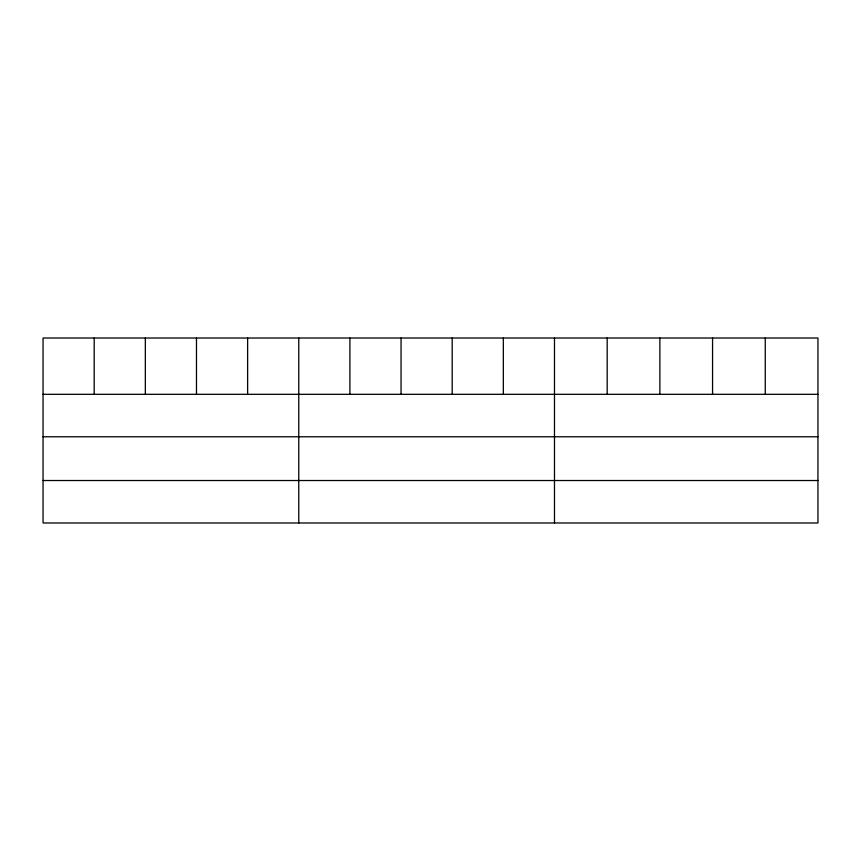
<?xml version="1.0" encoding="UTF-8"?>
<svg xmlns="http://www.w3.org/2000/svg" width="861" height="861" viewBox="0 0 861 861"><rect width="100%" height="100%" fill="white"/><g stroke="black" fill="none" stroke-linecap="round" stroke-linejoin="round"><path stroke-width="1.29" d="M817.95 436.775L817.95 338.018L43.05 338.018L43.05 522.982L817.95 522.982L817.95 436.775L43.05 436.775M43.05 394.316L817.95 394.316M43.05 480.524L817.95 480.524M765.257 338.018L765.257 394.316M712.564 338.018L712.564 394.316M659.87 338.018L659.87 394.316M607.177 338.018L607.177 394.316M554.484 338.018L554.484 522.982M503.341 338.018L503.341 394.316M452.197 338.018L452.197 394.316M401.054 338.018L401.054 394.316M349.91 338.018L349.91 394.316M298.767 338.018L298.767 522.982M247.624 338.018L247.624 394.316M196.48 338.018L196.48 394.316M145.337 338.018L145.337 394.316M94.193 338.018L94.193 394.316"/></g></svg>
